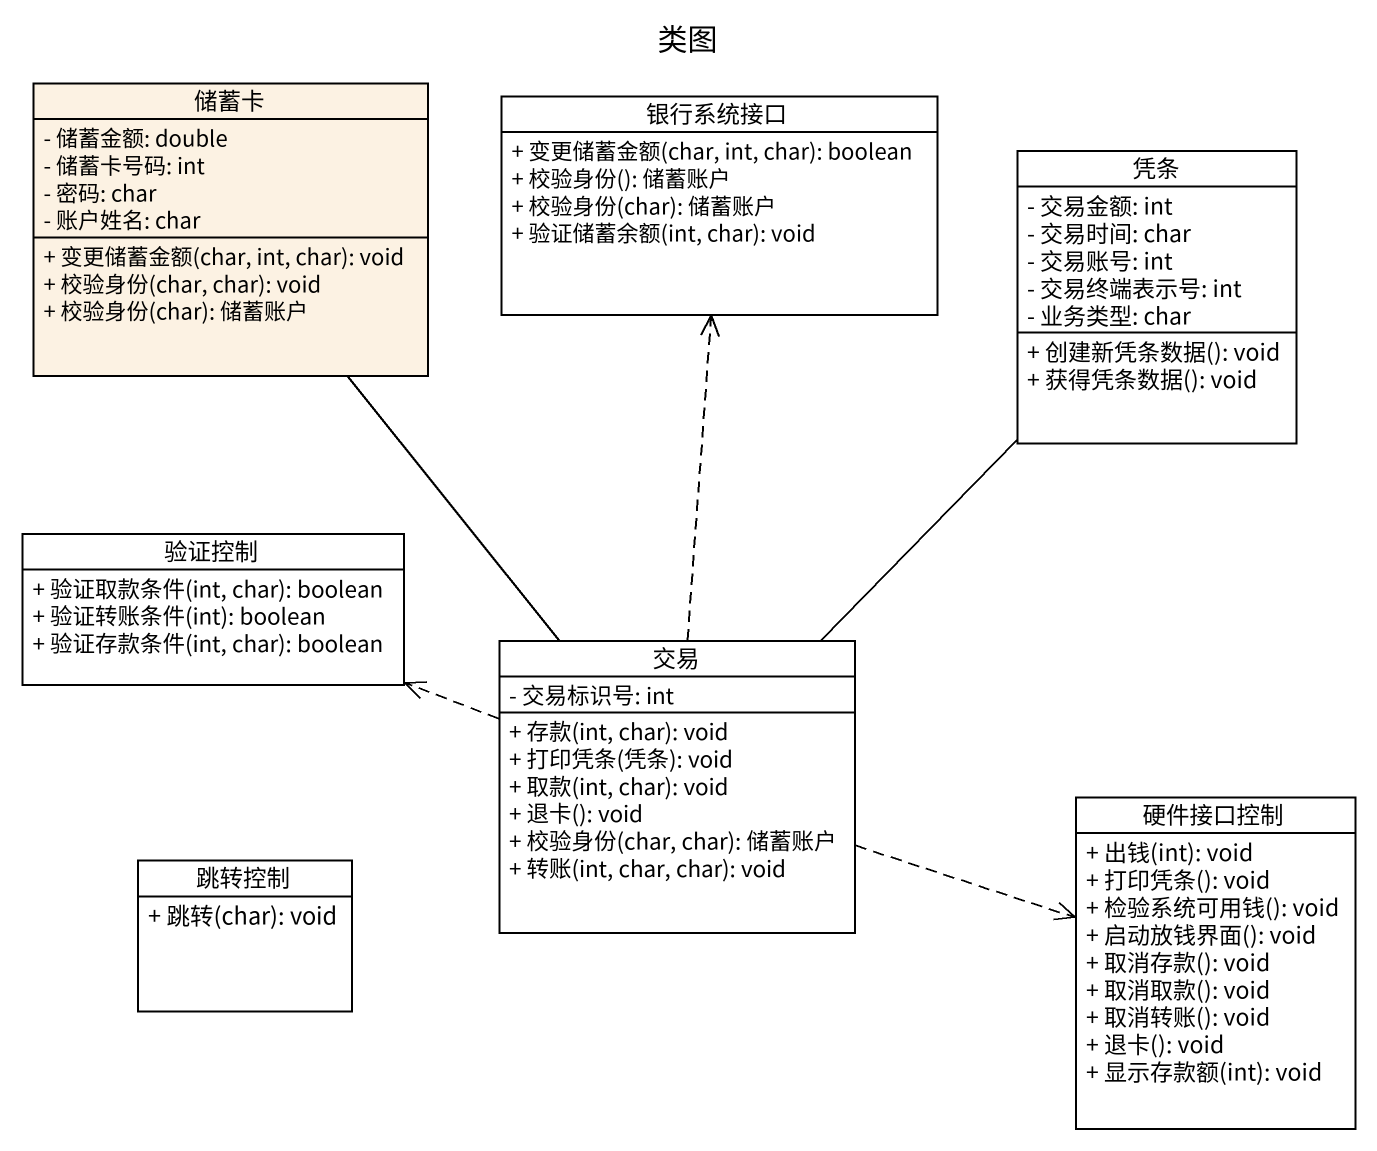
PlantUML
@startuml
title 类图
hide circle
hide empty members
skinparam classAttributeIconSize 0
class 储蓄卡 #FCF2E3 {
  - 储蓄金额: double
  - 储蓄卡号码: int
  - 密码: char
  - 账户姓名: char
  + 变更储蓄金额(char, int, char): void
  + 校验身份(char, char): void
  + 校验身份(char): 储蓄账户
}
class 银行系统接口 {
  + 变更储蓄金额(char, int, char): boolean
  + 校验身份(): 储蓄账户
  + 校验身份(char): 储蓄账户
  + 验证储蓄余额(int, char): void
}
class 凭条 {
  - 交易金额: int
  - 交易时间: char
  - 交易账号: int
  - 交易终端表示号: int
  - 业务类型: char
  + 创建新凭条数据(): void
  + 获得凭条数据(): void
}
class 验证控制 {
  + 验证取款条件(int, char): boolean
  + 验证转账条件(int): boolean
  + 验证存款条件(int, char): boolean
}
class 交易 {
  - 交易标识号: int
  + 存款(int, char): void
  + 打印凭条(凭条): void
  + 取款(int, char): void
  + 退卡(): void
  + 校验身份(char, char): 储蓄账户
  + 转账(int, char, char): void
}
class 硬件接口控制 {
  + 出钱(int): void
  + 打印凭条(): void
  + 检验系统可用钱(): void
  + 启动放钱界面(): void
  + 取消存款(): void
  + 取消取款(): void
  + 取消转账(): void
  + 退卡(): void
  + 显示存款额(int): void
}
class 跳转控制 {
  + 跳转(char): void
}
交易 -up- 储蓄卡
交易 .up.> 银行系统接口
交易 -up- 凭条
交易 .left.> 验证控制
交易 .right.> 硬件接口控制
@enduml
